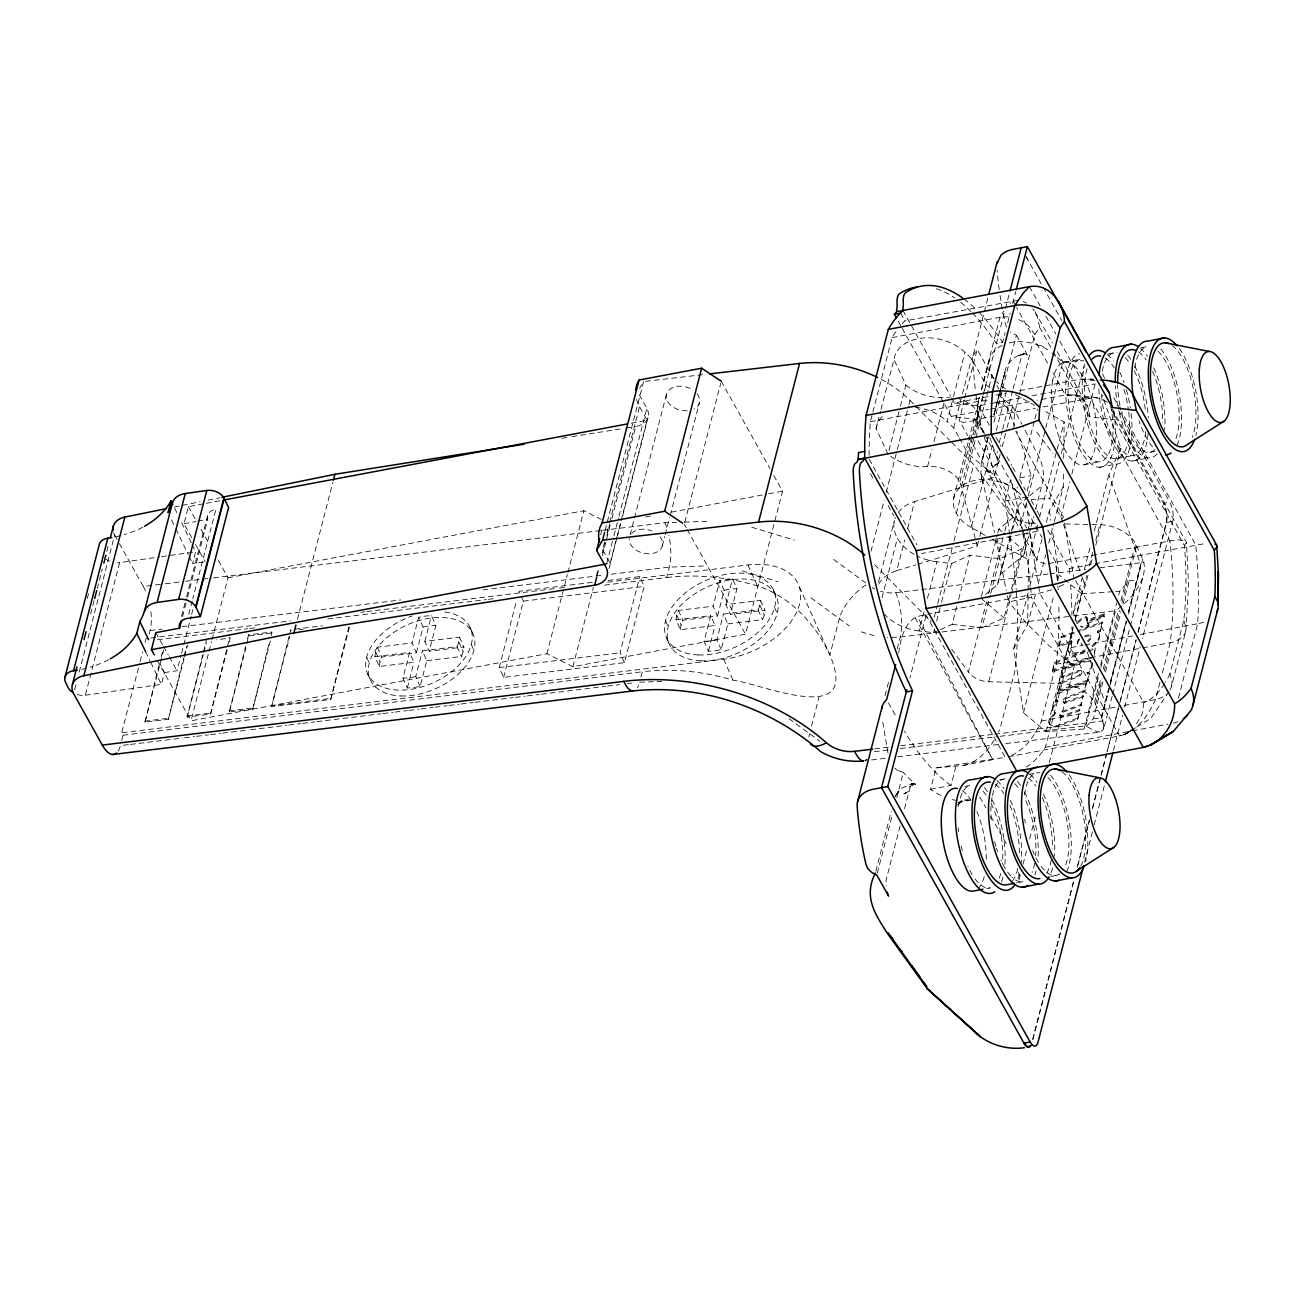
<?xml version="1.0" encoding="UTF-8"?>
<svg xmlns="http://www.w3.org/2000/svg" width="1295" height="1295" viewBox="0 0 1295 1295"><rect width="100%" height="100%" fill="white"/><g stroke="black" fill="none" stroke-linecap="round" stroke-linejoin="round"><path stroke-width="0.75" stroke-dasharray="5 3.75" d="M1102.919 681.785L1093.385 718.66L1084.061 729.036L1046.052 731.61L1023.455 712.768L1013.742 648.455L1027.663 624.578L1028.101 592.22M1028.133 590.196L1028.538 559.861L1037.57 524.912M1054.276 521.707L1063.308 486.758L1063.519 470.587M1063.681 458.446L1064.166 422.041L1043.333 410.272M1075.643 580.532L1143.776 702.78L1142.287 713.594L1134.922 726.657M1170.032 690.008A27.422 20.704 19.3 0 0 1171.538 686.221L1185.831 630.973L1188.583 585.34L1186.528 542.573L1112.114 408.605M1055.441 700.53L1057.448 700.142L1056.85 700.984A23.423 14.553 -24.1 0 0 1054.939 703.169A14.698 9.13 -24.1 0 0 1052.56 707.685A7.754 4.824 -24.1 0 0 1055.247 712.056L1054.875 714.273A30.934 19.215 -24.1 0 0 1051.848 717.818A13.193 8.207 -24.1 0 0 1049.759 723.97A7.721 4.808 -24.1 0 0 1058.112 726.285L1077.667 719.292L1079.917 710.599L1079.48 709.611L1062.661 715.633A3.14 1.959 -24.1 0 1 1059.957 715.439A3.173 1.975 -24.1 0 1 1059.925 713.788A5.05 3.14 -24.1 0 1 1063.842 710.68L1080.758 704.626L1083.073 695.658L1065.494 701.955A2.671 1.667 -24.1 0 1 1063.049 701.712A3.432 2.137 -24.1 0 1 1063.26 699.802A5.649 3.513 -24.1 0 1 1066.594 697.131L1084.336 690.785L1086.57 682.174L1057.497 692.566L1055.441 700.53L1055.894 701.518L1057.885 701.129L1057.287 701.971A23.423 14.553 -24.1 0 0 1055.376 704.156A14.698 9.13 -24.1 0 0 1052.997 708.656A7.754 4.824 -24.1 0 0 1055.684 713.027L1055.813 713.335M1087.088 622.604C1091.798 626.343 1082.604 626.602 1080.629 626.068L1081.066 627.055C1092.009 628.35 1087.314 626.003 1087.849 621.729L1103.664 616.064L1104.246 613.83L1087.023 619.981C1087.784 611.774 1078.055 621.697 1074.316 624.368M1087.525 623.591L1087.266 622.118M1171.538 686.221L1172.056 682.141L1169.984 673.675L1183.759 620.467A197.164 78.088 79.3 0 0 1184.439 545.567L1114.347 419.807L1113.457 412.231M1130.308 626.068L1143.404 575.401L1144.57 568.554L1143.873 562.37A35.451 24.896 14.5 0 0 1142.692 559.278L1135.65 543.738A34.35 24.119 14.5 0 0 1099.86 524.718L1063.826 523.892M987.777 298.222L972.302 358.521L975.394 390.912M1093.385 718.66L1101.219 718.126L1108.617 689.053M1140.749 564.83L1128.188 613.361L1140.749 564.83L1108.876 474.682L1120.871 448.119L1101.737 393.971M875.841 871.066L891.268 811.415M987.956 437.872L981.901 461.36L988.425 436.205M993.993 414.4L1005.6 369.383C1008.222 361.354 1015.474 355.542 1023.681 353.907M87.267 598.517L89.29 590.714M90.634 614.073L94.179 600.362M97.222 588.61L102.289 569.023M106.837 551.395L108.877 543.56M74.641 689.766L76.162 683.889M79.205 672.137L114.656 535.045A20.607 14.472 14.5 0 1 113.636 532.747M77.263 694.525A13.743 9.648 14.5 0 0 85.324 695.237L119.626 562.629L159.641 556.915M121.714 740.416L123.057 735.22L121.698 732.792L139.617 663.542M140.103 661.632L142.596 652.016M145.089 642.401L146.076 638.548L290.549 620.888M149.233 634.032L150.123 630.552A31.647 12.529 79.3 0 0 150.463 608.618M191.692 537.587L183.971 523.73L188.374 506.685L204.27 503.69M184.003 658.864L168.382 719.308L144.991 722.173L159.172 664.643M161.195 656.84L162.701 650.996M144.991 722.173L163.656 650.025M85.324 695.237L161.357 684.375L164.416 672.542L160.03 663.445M203.396 562.079L192.583 563.616L195.642 551.783L192.146 544.499M181.559 616.371L186.075 598.857M186.593 596.914L207.718 515.232M182.563 616.501L187.095 599.002M187.597 597.06L207.718 519.246A13.258 9.308 14.5 0 1 215.909 509.404L192.777 598.873M188.746 614.429L192.275 600.815M164.416 672.542L177.026 670.745L181.057 655.173M181.559 653.23L191.126 616.274M191.628 614.332L193.133 608.504M168.382 719.308L183.566 657.876M184.068 655.934L186.593 646.189M184.521 656.921L187.532 645.218M227.208 649.815L210.567 714.16L187.176 717.009L206.407 639.989M187.176 717.009L203.315 654.622M203.817 652.664L206.342 642.919M773.779 475.459L782.536 491.161L745.548 634.178L572.892 666.731L546.895 653.732L191.029 720.813L208.527 653.166M209.029 651.239L211.522 641.575M212.024 639.633L228.017 577.797L218.353 560.444M210.567 714.16L229.798 637.124M229.231 642.012L230.235 638.111L216.589 639.779M270.412 640.75L252.768 708.996L229.377 711.861L245.581 646.529M247.588 638.726L248.608 634.825L271.982 631.976L270.914 638.807M229.377 711.861L246.519 645.558M247.021 643.615L248.608 634.825M252.768 708.996L269.473 641.721M349.407 627.33L330.759 699.478L271.561 706.698L290.792 629.678L291.229 630.665M271.561 706.698L289.724 636.509M297.461 619.22L332.912 482.128M330.759 699.478L348.97 626.343M459.498 637.156L463.885 646.982L429.212 651.223L424.825 641.381L459.498 637.156A44.661 27.745 -24.1 0 1 457.038 646.626L422.38 650.851L426.767 660.693L420.13 686.366A44.661 27.745 -24.1 0 1 407.342 687.936L402.955 678.094L409.592 652.421L374.919 656.662L379.322 666.488L413.979 662.247L409.592 652.421M379.322 666.488A44.661 27.745 -24.1 0 1 381.766 657.018L416.423 652.777L412.037 642.951L418.673 617.278A44.661 27.745 -24.1 0 1 431.462 615.708L435.865 625.534L429.212 651.223M407.342 687.936L413.979 662.247M416.423 652.777L423.077 627.104L418.673 617.278M420.13 686.366L415.727 676.54L422.38 650.851M424.825 641.381L431.462 615.708M608.1 580.451L639.795 576.566L644.182 586.408L624.465 662.651L503.642 677.414L499.239 667.572L516.43 601.107M503.642 677.414L523.358 601.171L521.157 596.25M546.895 653.732L567.388 574.478M567.89 572.552L583.883 510.716L601.22 519.376M600.653 534.77L602.677 526.935M605.121 530.383L643.615 381.523L639.617 388.37M604.555 541.941L602.547 549.679L610.107 563.228L606.125 563.972M607.047 532.294L609.055 524.556M609.54 522.63L639.536 406.662A48.093 33.767 14.5 0 1 636.104 397.5M572.892 666.731L593.385 587.493M596.38 575.903L598.387 568.165M602.385 552.706L604.878 543.042M606.886 535.304L609.88 523.714M597.222 575.368L599.245 567.534M602.272 555.782L611.402 520.525M611.904 518.567L635.716 426.508A20.607 14.472 14.5 0 0 646.869 408.378L638.548 393.453M606.853 563.115L613.441 537.652M613.943 535.693L618.508 518.065M619.01 516.106L646.869 408.378M610.107 563.228L620.596 522.646M621.098 520.703L647.079 420.211L639.536 406.662M609.006 568.586L617.116 537.247M617.618 535.288L620.661 523.536M622.685 515.701L648.018 417.783M630.098 534.867L666.585 393.793M624.465 662.651L620.062 652.809L639.795 576.566M662.279 546.199L664.772 536.535M665.274 534.608L669.774 517.207M670.276 515.28L699.268 403.182M640.96 676.977L642.304 671.765A164.87 115.773 14.5 0 1 733.002 680.183C763.5 684.246 860.965 727.936 829.885 655.043L798.06 583.802M604.522 585.13L666.666 577.538L669.369 567.113A31.598 10.991 83 0 0 668.867 535.353M684.78 522.306L720.765 383.158M760.57 600.362L764.973 610.188L730.299 614.429L725.912 604.603L760.57 600.362A44.661 27.745 -24.1 0 1 758.125 609.832L723.468 614.073L727.855 623.899L721.218 649.588A44.661 27.745 -24.1 0 1 708.43 651.142L704.027 641.316L710.68 615.627L676.006 619.868L680.393 629.694L715.067 625.469L710.68 615.627M680.393 629.694A44.661 27.745 -24.1 0 1 682.853 620.224L717.511 615.999L713.124 606.157L719.761 580.484A44.661 27.745 -24.1 0 1 732.549 578.914L736.936 588.756L730.299 614.429M708.43 651.142L715.067 625.469M717.511 615.999L724.164 590.31L719.761 580.484M721.218 649.588L716.815 639.746L723.468 614.073M725.912 604.603L732.549 578.914M869.123 455.322A230.138 91.152 79.3 0 1 870.353 421.749L872.377 413.914M872.895 411.972L892.125 337.59A230.138 91.152 79.3 0 1 896.966 330.095M887.998 454.221L876.067 428.564L880.551 411.276M881.037 409.366L893.955 359.427A41.213 28.943 14.5 0 1 922.169 338.076A41.213 28.943 14.5 0 1 964.953 352.337L971.558 358.699L986.094 384.777L990.772 388.597M811.528 726.042L818.958 697.277M889.001 450.385L899.928 408.119M900.413 406.209L905.885 385.084L893.955 359.427M871.001 551.233L884.177 500.307M886.201 492.472L896.836 451.34M897.338 449.381L908.491 406.29M908.993 404.331L910.013 400.414A103.05 72.358 14.5 0 0 879.095 378.237M878.56 581.86L894.456 520.412M882.008 597.756L897.403 538.218M878.69 584.094A43.285 30.384 14.5 0 1 896.707 570.723L904.655 539.999M907.633 528.473L914.594 501.586L995.143 476.868L977.676 412.506A27.486 19.296 14.5 0 0 958.737 398.779M917.815 564.248L977.272 546.004L959.805 481.643A27.486 19.296 14.5 0 0 927.56 466.524L932.028 449.235M934.019 441.546L944.945 399.297M958.527 436.544L953.67 427.852L947.066 421.474L953.039 398.423M953.525 396.513L964.953 352.337M953.67 427.852L971.558 358.699M885.068 695.593L888.597 681.947M897.176 648.779L900.203 637.075A31.598 10.991 83 0 0 895.735 592.689A27.486 19.296 14.5 0 1 880.568 591.281M898.714 652.907C900.672 637.658 906.128 614.348 926.119 615.303L909.916 677.981M964.127 399.945L959.385 420.503L967.721 435.589M964.629 398.002L977.207 349.375L990.125 372.571A250.809 99.343 79.3 0 1 993.605 378.949M938.681 630.406L933.63 632.688L918.981 630.94L924.452 609.816M927.43 598.29L936.868 561.787L951.517 563.552L970.052 555.199L999.724 558.76L1021.933 548.756L1003.447 533.054M979.23 397.5L978.211 401.418A230.138 91.152 79.3 0 0 976.997 431.138M981.254 389.682L999.983 317.259A230.138 91.152 79.3 0 1 1003.981 310.93M953.622 498.413L968.174 442.129M968.676 440.187L979.716 397.484M981.723 389.73L989.25 360.609M959.805 481.643L977.676 412.506M982.662 396.675L976.576 420.179L963.626 422.397L959.854 421.458M983.164 394.716L1004.985 310.331M1005.454 308.534L1009.533 292.751M1022.03 528.247A68.7 48.239 14.5 0 0 1020.589 525.236L994.706 475.524L968.207 453.93L972.674 436.642M973.176 434.715L984.103 392.466M984.605 390.54L986.094 384.777M961.537 485.9L979.425 416.763M956.341 513.273L975.41 439.523M975.912 437.58L991.986 375.469M972.335 312.969A254.176 100.686 79.3 0 1 996.405 343.547L1002.589 342.382L1005.13 332.605M1007.656 322.844L1010.181 313.066M1012.706 303.305L1015.733 291.585M934.213 617.294L937.256 605.542M937.758 603.583L953.46 542.88M953.978 540.922L973.727 464.533L951.08 441.741M933.63 632.688L934.618 628.852M936.609 621.163L941.077 603.875M941.578 601.965L951.517 563.552M999.481 393.648L993.961 414.918L999.449 393.696M877.282 873.057L892.304 815.008M896.804 797.591L903.311 772.435L895.784 769.521M993.88 422.219L1016.397 335.13A16.495 11.574 14.5 0 1 1010.472 331.795M985.123 535.337L971.218 527.502L992.812 444.039M996.324 430.442L1006.862 389.682A37.782 26.531 14.5 0 1 996.632 381.782M900.057 826.113L886.492 878.56A13.743 5.439 79.3 0 0 886.088 885.974M904.574 808.63L910.094 787.263A13.743 5.439 79.3 0 1 915.565 784.365A250.809 99.343 79.3 0 1 903.311 772.435M940.38 629.661L952.181 624.336L958.138 601.301M958.64 599.375L970.052 555.199M999.109 443.1L1002.12 431.445M1002.621 429.503L1012.674 390.653M1013.176 388.71L1021.205 357.63A13.743 5.439 79.3 0 1 1028.181 356.433L1016.397 335.13M994.706 475.524L1000.161 454.399M1002.152 446.726L1006.62 429.438M1007.121 427.512L1012.577 406.387L997.004 393.68M977.272 546.004L979.263 538.315M979.748 536.405L995.143 476.868M1013.775 427.933A202.651 80.274 79.3 0 1 1014.487 413.445L1034.883 334.579A202.651 80.274 79.3 0 1 1039.739 327.538L1037.311 316.563L1032.811 308.777M940.898 795.405A250.809 99.343 79.3 0 1 930.555 789.303L936.075 767.919L1005.276 757.316L925.731 614.591M1009.631 534.592L1005.114 500.955L1010.65 479.571A250.809 99.343 79.3 0 1 1022.823 532.196M981.448 596.364L997.344 534.9M997.83 532.973L998.833 529.137L1015.377 515.588L1019.181 504.419L1028.165 497.07M1005.794 743.589L1099.989 732.096L1103.583 729.393L1102.838 721.007A35.451 24.896 14.5 0 0 1101.673 717.916L1094.615 702.392A34.35 24.119 14.5 0 0 1058.824 683.355L988.765 681.753A20.607 14.472 14.5 0 1 968.385 672.024L986.612 601.511M988.635 593.677L1004.337 532.957M1004.855 530.999L1009.404 513.37L973.727 464.533M1020.978 494.641L1016.316 490.773L1017.32 486.888M1019.829 477.191L1034.381 420.891M1034.883 418.949L1037.392 409.252M952.181 624.336L981.853 627.897L990.286 595.247M990.788 593.32L999.724 558.76M985.463 594.583L997.49 584.725L1010.909 532.876M1011.395 530.95L1015.377 515.588M997.49 584.725L1012.221 531.306M1012.722 529.38L1019.181 504.419M930.555 789.303L950.999 785.45L956.536 764.066M1027.081 491.258L1031.111 475.718A250.809 99.343 79.3 0 0 1016.672 430.992M1020.589 525.236L1026.061 504.111M1028.214 495.936L1045.275 429.94M1045.777 427.997L1062.839 362.001L1051.945 352.968M981.853 627.897L1004.062 617.893L1011.006 591.006M1011.508 589.079L1021.933 548.756M988.765 681.753L1011.055 595.571M1011.557 593.612L1027.259 532.892M1027.777 530.934L1029.8 523.099L1037.813 523.293M1001.294 573.555L1023.746 555.183L1030.707 528.295M1031.192 526.369L1033.685 516.77M1035.676 509.081L1041.633 486.046A68.7 48.239 14.5 0 0 1038.477 456.099L1022.759 425.925M1039.577 517.158L1056.639 451.162M1057.141 449.219L1064.166 422.041M1062.79 522.435L1060.815 516.834L1049.776 498.284L1059.31 461.409M1061.317 453.638L1085.42 360.479M1013.742 648.455L1029.315 588.27M1029.816 586.344L1042.362 537.813M1046.376 522.29L1049.387 510.635L1063.308 486.758M1027.663 624.578L1036.194 591.572M1038.201 583.818L1045.729 554.697M1048.756 543.058L1053.774 523.649M1060.815 516.834L1069.848 481.902M1071.855 474.132L1095.457 382.915M1023.455 712.768L1053.58 596.315M1057.594 580.791L1059.1 574.964L1052.042 528.182M1091.847 657.892L1052.77 671.878L1052.333 670.891L1054.583 662.247L1089.937 649.588M1085.34 650.899A24.184 15.022 -24.1 0 1 1078.12 653.441L1075.417 653.975A10.214 6.345 -24.1 0 1 1068.553 652.097A9.68 6.022 -24.1 0 1 1068.424 647.727A21.497 13.355 -24.1 0 1 1071.256 643.291L1072.179 641.948L1059.375 646.383L1058.938 645.396L1061.188 636.671L1076.08 631.345M1052.77 671.878L1054.583 662.247M1059.375 646.383L1061.188 636.671M1011.524 755.195L1013.758 754.37A224.634 88.983 79.3 0 0 1041.455 721.007L1056.153 664.173A224.634 88.983 79.3 0 0 1058.824 605.315M1077.213 623.769L1073.231 612.486L1082.264 577.554M1084.271 569.784L1090.811 544.564M1094.324 530.966L1108.876 474.682M1046.052 731.61L1073.167 626.796M1075.174 619.042L1081.697 593.806L1059.1 574.964M1058.824 683.355L1073.005 628.512M1075.028 620.677L1086.683 575.628M1089.225 565.834L1092.77 552.123M1095.797 540.371L1099.86 524.718M1058.436 691.659L1060.136 682.368L1076.744 676.298A6.653 4.128 -24.1 0 0 1081.471 671.895A2.234 1.392 -24.1 0 0 1080.985 670.535A4.128 2.574 -24.1 0 0 1077.586 670.891L1061.592 676.751L1062.03 677.722L1078.023 671.878A4.128 2.574 -24.1 0 1 1081.438 671.522A2.234 1.392 -24.1 0 1 1081.908 672.866A6.653 4.128 -24.1 0 1 1077.181 677.285L1060.589 683.355L1058.436 691.659L1087.509 681.251L1089.516 673.432L1087.104 672.574A21.06 13.079 -24.1 0 0 1091.296 667.216L1092.203 663.688A7.673 4.775 -24.1 0 0 1091.604 662.036M1061.592 676.751L1063.697 668.641L1083.462 661.405A9.761 6.07 -24.1 0 1 1089.775 660.838A4.759 2.962 -24.1 0 1 1091.086 661.454M1073.231 612.486L1085.242 585.923L1088.253 574.284M1090.762 564.571L1092.77 556.818M1095.78 545.163L1120.871 448.119M1055.894 701.518L1057.497 692.566M1062.03 677.722L1063.697 668.641M1026.19 767.012A240.449 95.231 79.3 0 0 1045.437 747.247L1071.224 647.565A240.449 95.231 79.3 0 0 1071.952 626.812M1019.019 879.807L1020.541 873.963M1023.05 864.202L1026.595 850.556M1029.622 838.852L1036.178 813.487M1049.29 762.771L1075.028 663.283M1077.667 719.292L1079.48 709.611M1087.509 681.251L1089.079 672.445M1094.178 652.777L1095.505 647.597L1091.798 648.924M1092.332 646.836A22.015 13.678 -24.1 0 0 1097.869 641.511A15.75 9.777 -24.1 0 0 1099.892 635.861A7.592 4.711 -24.1 0 0 1097.836 632.543L1100.442 631.183L1102.126 622.021L1077.942 630.681M1079.917 710.599L1063.098 716.621A3.14 1.959 -24.1 0 1 1060.395 716.41A3.173 1.975 -24.1 0 1 1060.378 714.775A5.05 3.14 -24.1 0 1 1064.28 711.667L1081.195 705.613L1083.073 695.658M1083.51 696.645L1065.931 702.942A2.671 1.667 -24.1 0 1 1063.486 702.699A3.432 2.137 -24.1 0 1 1063.697 700.789A5.649 3.513 -24.1 0 1 1067.031 698.118L1084.789 691.757L1086.57 682.174M1094.162 655.497L1095.505 647.597M1100.442 631.183L1102.126 622.021M1087.541 623.348L1104.101 617.051L1104.246 613.83M1084.061 729.036L1098.613 672.753M1100.62 664.982L1116.678 602.871M1118.686 595.117L1119.689 591.232L1129.03 580.856L1136.864 580.322M1000.048 736.321L1085.777 725.847L1098.888 675.132M1100.912 667.33L1115.545 610.771C1127.864 601.932 1138.71 590.051 1143.404 575.401M1094.615 702.392L1100.701 678.888M1103.227 669.094L1118.427 610.333M1120.952 600.54L1135.65 543.738M1095.586 704.318L1102.174 678.855M1104.198 671.02L1119.9 610.317M1121.923 602.483L1136.621 545.681M1105.428 672.073L1121.001 611.904M1123.008 604.15L1129.03 580.856M1110.624 681.283L1126.181 621.114M1101.219 718.126L1109.766 685.136M1110.268 683.193L1126.326 621.082M1101.673 717.916L1109.766 686.593M1110.284 684.634L1126.488 621.956M1128.512 614.121L1142.692 559.278M1112.146 696.257L1103.583 729.393L1103.518 723.662M1112.664 694.298L1129.79 628.026M1032.714 1039.318L1073.749 880.681M1077.294 866.97L1089.435 819.978M1092.478 808.226L1100.588 776.887M1101.09 774.928L1106.658 753.399M1118.313 708.349L1107.16 751.44L1119.414 704.593M1120.337 700.514L1136.039 639.811M1138.062 631.976L1166.423 522.306L1166.844 514.924L1163.477 503.156L1111.515 409.932M1032.811 1039.48L1073.83 880.859M1077.893 865.189L1089.532 820.14M1092.575 808.388L1100.685 777.065M1101.187 775.106L1106.756 753.56M1119.916 702.635L1136.136 639.973M1138.159 632.138L1166.52 522.468A13.743 5.439 79.3 0 0 1163.574 503.318L1169.774 502.152A13.743 5.439 79.3 0 1 1172.72 521.302L1142.336 638.807M1084.595 862.065L1093.708 826.809M1094.21 824.85L1104.344 785.677M1113.457 750.436L1122.571 715.18M1124.61 707.345L1140.296 646.642M1159.915 682.465L1155.512 699.51A224.634 88.983 79.3 0 1 1131.037 731.011M1162.376 672.979L1170.211 642.676A224.634 88.983 79.3 0 0 1169.887 540.889L1090.244 397.986L1065.348 394.926L1037.554 400.252M1178.466 697.989L1197.681 623.721A240.449 95.231 79.3 0 0 1195.673 544.726L1121.583 411.794M988.312 436.35L981.238 463.497L980.882 473.371L994.528 532.455M1089.516 673.432L1087.541 673.562A21.06 13.079 -24.1 0 0 1091.734 668.204L1092.656 664.675A7.673 4.775 -24.1 0 0 1091.75 662.684A4.759 2.962 -24.1 0 0 1090.212 661.826A9.761 6.07 -24.1 0 0 1083.915 662.392L1064.134 669.628M1186.528 542.573L1184.439 545.567M972.836 355.995L977.207 349.375M895.978 795.098L901.401 788.266L912.91 783.443M1168.932 691.676L1150.769 718.401L1131.102 730.429M957.102 805.134L963.464 800.31L970.538 798.885M1061.916 518.842L1063.503 517.142L1015.717 431.429M1079.496 638.823L1078.249 640.054A5.827 3.626 -24.1 0 0 1077.23 642.207A3.836 2.38 -24.1 0 0 1080.014 643.874L1080.402 643.842A9.292 5.779 -24.1 0 0 1081.875 643.566M1029.655 495.839L1041.633 486.046M1077.731 623.219C1081.471 619.22 1088.221 614.51 1087.46 620.969L1104.684 614.817M1097.836 632.543L1097.351 631.248L1100.005 630.196M958.98 803.062L961.91 801.087L958.818 802.074M1132.51 729.538L1124.529 734.427L1119.43 735.997L1007.235 756.944M1129.45 731.432L1124.529 734.427L1127.815 732.857A224.634 88.983 79.3 0 1 1119.43 735.997L1039.788 593.094L1038.477 585.372M1132.623 729.684L1124.529 734.427L1129.386 731.74M1063.778 584.531L1057.254 587.655M1061.625 637.658L1080.24 630.989M1082.102 630.325L1102.563 622.992M1058.938 645.396L1071.418 640.928L1072.228 642.158M1055.02 663.218L1086.651 651.903M1088.512 651.239L1095.958 648.568M1052.333 670.891L1093.271 656.241M1057.999 690.672L1087.055 680.264M1057.95 693.553L1087.007 683.145M1077.23 718.304L1057.675 725.297A7.721 4.808 -24.1 0 1 1049.322 722.998A13.193 8.207 -24.1 0 1 1051.41 716.831A30.934 19.215 -24.1 0 1 1054.438 713.302L1055.247 712.056M1051.669 589.872L1039.788 593.094L927.689 614.218M896.707 570.723L915.889 564.83M1037.279 531.322L921.732 553.532M174.404 506.992L180.345 505.778M182.32 505.374L200.158 501.748M208.09 500.129L219.988 497.701M936.075 767.919L963.949 765.313L994.803 759.259M902.178 323.701A230.138 91.152 79.3 0 1 904.914 320.917L1018.113 300.31M892.125 337.59L999.983 317.259A27.389 21.238 21.3 0 1 1008.53 316.967M206.245 503.318L220.15 500.696M631.199 423.206L647.079 420.211M183.971 523.73L195.853 521.496M197.827 521.124L207.718 519.246M1063.988 362.292L1080.516 359.168A52.205 20.688 79.3 0 0 1070.366 415.096A52.205 20.688 79.3 0 0 1100.54 461.635L1084.012 464.759M1108.067 353.972L1113.587 352.936M1141.138 347.74L1146.642 346.704A52.205 20.688 79.3 0 0 1134.776 368.589M951.566 397.695L954.496 402.923L988.085 396.594M995.984 395.104L1005.859 393.243M1019.683 390.637L1043.398 386.169M1045.373 385.797L1080.937 379.095L1094.388 379.322M870.353 421.749L978.211 401.418A27.389 16.803 9 0 1 988.619 400.932M954.496 402.923L978.551 405.885L988.425 404.024M990.4 403.651L1022.014 397.695M1031.905 395.833L1095.133 383.919M902.226 328.38L951.291 416.423L976.187 419.483L1035.191 408.362M1043.042 406.889L1093.838 397.581L1101.122 398.65L1107.581 402.437M228.017 577.797L583.883 510.716M645.606 516.98L653.538 515.491M671.409 512.124L766.656 494.156M768.647 493.784L782.536 491.161M1117.067 458.527L1133.594 455.403M1150.122 452.295L1155.642 451.259M1019.942 477.823L1031.111 475.718M1099.277 467.268L1115.804 464.16M1132.332 461.036L1148.859 457.928M1005.114 500.955L1025.575 497.086L1029.476 526.434M1166.52 522.468L1172.72 521.302M1047.768 530.076L1069.217 568.554L1092.931 564.086M1094.906 563.713L1205.71 543.447M1073.49 665.161L1067.129 660.596L1063.001 654.784L1031.451 597.384L1016.64 600.168A11.234 7.997 15.2 0 0 1015.118 600.556L1008.756 601.932L1006.636 592.301M1071.224 647.565L1083.073 645.315M1085.048 644.942L1132.477 636.007M1140.377 634.518L1197.681 623.721M1056.153 664.173L1140.717 648.245M1142.676 647.872L1170.211 642.676A27.422 17.628 10.4 0 0 1185.815 630.973M1041.455 721.007L1116.177 706.924M1124.044 705.435L1155.512 699.51A27.422 20.704 19.3 0 0 1166.552 694.347M1045.437 747.247L1130.406 731.222M1132.38 730.849L1167.944 724.148M964.791 786.421L970.295 785.385A52.205 20.688 79.3 0 0 958.219 809.148M999.691 779.833L1003.35 779.153M1029.072 774.297L1036.421 772.921M958.057 802.495L968.822 800.472M986.644 888.548L990.319 887.852A52.205 20.688 79.3 0 1 973.128 876.148M1017.87 882.656L1023.374 881.62A52.205 20.688 79.3 0 1 1011.945 877.104M1050.925 876.424L1056.429 875.388M951.291 416.423L988.49 409.463M990.448 409.107L1029.606 401.774M1048.853 563.487L1169.887 540.889L1179.017 539.821L1186.139 541.391M562.014 438.228L569.978 436.949M571.969 436.642L623.753 428.418M625.744 428.095L635.716 426.508M161.632 556.64L195.642 551.783M119.431 543.609L143.308 586.441L163.38 583.996M165.388 583.754L183.437 581.552M185.444 581.293L211.522 578.12M213.529 577.861L600.702 530.561M602.709 530.319L664.902 522.727L676.605 522.338M150.123 630.552L162.15 629.079M182.207 626.634L400.722 599.941M482.922 589.889L603.211 575.19M611.224 574.219L669.369 567.113L705.37 565.931M592.252 582.378L518.971 591.329L520.428 594.615M360.771 612.308L364.785 611.823M366.793 611.58L557.417 588.286M559.424 588.043L567.437 587.072M607.565 582.167L748.024 564.992A68.36 42.46 -24.1 0 1 799.452 604.344A68.36 42.46 -24.1 0 1 723.662 659.236L121.698 732.792M157.456 639.746L247.669 628.722M249.676 628.48L255.682 627.751M327.862 618.929L486.24 599.585M488.247 599.326L496.26 598.355M294.742 629.192L322.358 625.825M523.358 601.171L644.182 586.408M249.045 635.813L272.436 632.947M299.129 629.694L303.079 629.208M374.919 656.662A44.661 27.745 -24.1 0 1 377.379 647.192L412.037 642.951M676.006 619.868A44.661 27.745 -24.1 0 1 678.45 610.398L713.124 606.157M895.735 592.689L919.741 589.759M921.749 589.516L1047.817 574.106M1049.824 573.863L1085.841 569.46M1099.843 567.744L1143.873 562.37M426.767 660.693L461.441 656.452A44.661 27.745 -24.1 0 0 463.885 646.982M727.855 623.899L762.512 619.674A44.661 27.745 -24.1 0 0 764.973 610.188M499.239 667.572L620.062 652.809M144.554 721.185L167.945 718.337M186.739 716.038L210.13 713.173M228.94 710.874L252.315 708.025M271.124 705.726L330.322 698.491M940.073 632.203L900.203 637.075L887.302 637.512M942.064 631.96L1071.677 616.129M1073.668 615.886L1115.545 610.771M123.057 735.22L642.304 671.765M128.383 744.657L120.37 745.629A31.647 12.529 79.3 0 1 118.169 751.051M130.39 744.415L154.445 741.468M156.452 741.226L182.514 738.037M184.521 737.794L194.541 736.564M196.549 736.321L208.576 734.848M210.583 734.605L220.603 733.391M222.611 733.132L248.672 729.959M250.68 729.716L274.734 726.77M276.741 726.527L286.762 725.297M288.769 725.054L300.796 723.581M302.803 723.338L314.831 721.865M316.838 721.623L340.893 718.693M342.9 718.45L366.954 715.504M368.962 715.261L380.989 713.788M382.996 713.545L393.016 712.315M395.024 712.072L407.051 710.599M409.058 710.356L419.078 709.142M421.085 708.883L433.113 707.426M435.12 707.167L447.147 705.71M449.155 705.467L459.175 704.237M461.182 703.994L473.209 702.521M475.216 702.278L499.271 699.332M501.278 699.09L513.306 697.616M515.313 697.374L525.333 696.16M527.34 695.901L539.367 694.444M541.375 694.185L565.429 691.255M567.437 691.012L591.491 688.066M593.498 687.823L605.526 686.35M607.533 686.107L619.56 684.634M627.573 683.663L631.588 683.177M874.708 748.882L888.726 747.183M900.721 745.71L992.779 734.459M994.787 734.216L1102.838 721.007M874.433 751.667L888.386 749.967M900.349 748.51L998.04 736.564M871.519 759.971L887.544 758.012M897.564 756.782L997.781 744.56M645.622 381.297L705.613 374.352M1062.839 362.001L1083.526 360.609M1030.966 499.562L1049.776 498.284M1081.697 593.806L1113.7 591.637M1115.691 591.507L1119.689 591.232M684.391 522.079L707.798 521.302M639.601 682.19L661.599 681.461M1097.496 397.775L1072.6 394.716L1065.348 394.926L1052.511 371.973M1099.989 732.096L1093.757 730.558L1085.777 725.847M1094.971 380.811L1080.937 379.095L1059.553 340.714M1053.385 352.03L1089.467 416.747L1114.347 419.807M1045.324 563.956L1039.48 561.771L1036.032 558.08L1020.881 530.999M1090.374 378.82L1093.514 379.564M1072.6 394.716C1083.154 395.962 1090.099 406.598 1089.467 416.747M751.715 527.227L794.402 540.161M742.213 570.885L778.036 581.746M861.256 631.847L874.093 635.732M666.666 577.538A164.87 115.773 14.5 0 1 757.381 585.939C790.484 596.509 815.542 624.174 829.885 655.043L839.306 618.621A31.598 13.225 -48.5 0 1 866.226 584.806M1003.35 482.566L1007.607 484.427M1040.63 345.409L1043.252 346.607M1023.228 301.46L1026.304 303.079M1015.539 394.586L1034.64 405.367M992.067 539.254L1028.538 559.861M833.64 559.456L865.805 582.928M810.961 597.934L849.455 626.035M789.076 718.757L819.703 741.112M998.833 529.137L1001.909 531.759M980.946 598.274L1004.062 617.893M1071.402 664.643L1049.403 645.962L1026.207 622.911L1008.756 601.932M894.829 768.243L897.403 770.428M910.013 400.414L949.656 440.316M874.643 564.766L931.283 621.746M1014.487 413.445L1003.965 404.995A27.389 16.803 9 0 0 993.961 401.677M984.54 433.517L980.234 425.909L975.653 392.903M1036.842 432.287L1052.884 453.412M980.979 428.046L984.087 432.271M951.728 649.232L968.385 672.024M1034.883 334.579L1029.153 326.518L1025.138 323.151A27.389 21.238 21.3 0 0 1015.49 318.408M979.781 797.137L985.786 807.659M990.772 816.417L1007.769 846.218M977.968 440.591L1026.741 528.052M1047.574 363.134L1016.607 307.498M869.155 459.207L916.86 544.79M1113.781 397.792L1120.596 410.029M1118.702 410.515L1169.774 502.152M1026.061 256.62L1042.135 285.45M1043.106 287.215L1061.706 320.561M1029.412 286.648L1040.112 305.83M1045.939 316.288L1055.668 333.738M1034.915 311.642L1052.349 342.948M1057.206 351.641L1087.217 405.529M1039.739 327.538L1052.414 350.281M978.551 405.885L989.283 425.132M996.098 437.37L1000.97 446.127M1006.83 456.617L1011.703 465.358M1012.674 467.106L1015.604 472.351M1019.489 479.36L1025.349 489.85M1031.192 500.339L1036.065 509.081M1037.052 510.829L1039.966 516.09M976.187 419.483L1042.054 537.652M1048.853 549.873L1055.733 562.208L1057.27 578.298M902.955 310.476L950.595 395.946M900.559 313.115L904.914 320.917M968.709 437.354L1019.893 529.234M898.293 321.322L901.239 326.615M959.482 438.277L968.207 453.93M870.386 473.695L874.303 480.736M888.046 505.39L893.938 515.96M721.266 381.232L769.894 468.482M888.483 702.894L896.787 717.802M684.278 524.248L686.221 527.729M687.192 529.477L745.548 634.178M188.374 506.685L196.112 520.558M200.952 529.234L208.689 543.107M195.545 544.499L205.209 561.82M114.656 535.045L118.476 541.893M155.805 632.656L162.555 644.764M163.526 646.496L168.35 655.157M169.321 656.889L177.026 670.745M157.197 660.11L191.029 720.813M1015.652 305.766L1012.771 300.586A230.138 91.152 79.3 0 0 1010.035 303.37M1026.109 256.701L1027.453 259.113M915.096 617.699L992.715 759.631L917.621 616.906M1012.577 406.387L1021.836 424.145M1183.759 620.467L1186.171 627.525M174.615 508.093L177.237 513.548M181.624 522.646L191.271 542.686M171.555 519.926L175.052 527.211M175.926 529.024L188.212 554.519M189.086 556.332L192.583 563.616M145.574 651.612L149.961 660.709M150.835 662.538L161.357 684.375M1103.664 616.064L1104.101 617.051M1099.212 633.271L1099.649 634.259M1097.626 631.053L1098.063 632.041M1097.351 631.248L1097.788 632.235M1086.651 616.76L1087.088 617.747M1087.023 619.981L1087.46 620.969M1087.525 621.891L1087.962 622.863M1088.593 624.4L1089.03 625.388M1086.408 619.933L1086.845 620.92M1086.197 619.738L1086.651 620.71M1088.48 624.854L1088.917 625.841M1088.108 625.307L1088.545 626.294M1087.557 625.647L1087.994 626.634M1090.422 635.942L1090.859 636.93M1091.847 662.409L1092.478 663.801M1079.107 639.18L1078.686 641.041A5.827 3.626 -24.1 0 0 1077.667 643.194A3.836 2.38 -24.1 0 0 1080.467 644.861L1080.839 644.829A9.292 5.779 -24.1 0 0 1082.312 644.554M1078.476 639.795L1078.913 640.782M1077.375 642.822L1077.812 643.793M1087.104 672.574L1087.751 673.967M1087.007 672.866L1087.444 673.853M1071.418 640.928L1071.871 641.915M1081.455 670.956L1081.908 671.943M1067.727 650.349L1068.165 651.336M1084.336 690.785L1084.789 691.757M1080.758 704.626L1081.195 705.613M1060.136 682.368L1060.589 683.355M1063.049 701.712L1063.486 702.699M1057.448 700.142L1057.885 701.129M1057.173 700.061L1057.869 701.372M1059.796 715.164L1060.233 716.135M1052.608 709.919L1053.045 710.906M1049.484 723.581L1049.921 724.569M773.374 589.775L776.013 595.668M774.572 607.387L777.21 613.28M748.024 564.992L757.381 585.939M759.841 605.04L764.244 614.866M758.125 609.832L762.512 619.674M723.662 659.236L733.002 680.183M678.45 610.398L682.853 620.224M676.735 615.19L681.121 625.032M665.517 620.71L668.155 626.602M666.715 638.322L669.353 644.214M470.15 627.541L472.788 633.433M471.299 644.441L473.938 650.333M458.77 641.834L463.157 651.66M457.038 646.626L461.441 656.452M377.379 647.192L381.766 657.018M375.647 651.984L380.05 661.81M366.631 657.229L369.253 663.137M367.78 674.128L370.419 680.037M1034.673 555.733L1032.325 547.947L1029.735 528.376M1006.571 327.166L1005.616 324.608A686.981 482.371 14.5 0 1 1003.107 312.921M1063.454 524.313L1081.94 576.599M1082.604 578.46L1085.242 585.923M1087.185 651.935L1105.104 702.635M1071.742 640.96L1070.819 642.304A21.497 13.355 -24.1 0 0 1067.986 646.739A9.68 6.022 -24.1 0 0 1068.116 651.11A10.214 6.345 -24.1 0 0 1074.963 652.988L1077.683 652.453A24.184 15.022 -24.1 0 0 1084.902 649.912M888.014 753.107L882.413 720.069M997.004 538.445L1000.808 555.879M995.774 538.364L1006.264 590.407M1018.501 872.085L1019.133 875.355M1064.49 522.937L1073.701 577.036M1029.59 533.2L1038.137 583.43M1049.387 510.635L1050.86 520.38M1009.89 536.567L1014.406 570.205A224.634 88.983 79.3 0 1 1016.219 589.937M1057.448 580.387L1055.733 562.208M936.868 561.787A43.285 30.384 14.5 0 1 917.605 556.154M914.124 554.325A43.285 30.384 14.5 0 1 895.331 517.611M898.196 512.432A43.285 30.384 14.5 0 1 914.594 501.586M918.981 630.94A43.285 30.384 14.5 0 1 884.517 614.235M905.885 385.084A41.213 28.943 14.5 0 0 945.447 397.387A27.486 19.296 14.5 0 1 949.834 397.306M927.56 466.524A41.213 28.943 14.5 0 1 890.539 456.196M876.067 428.564A41.213 28.943 14.5 0 1 885.052 414.19M915.403 407.294A41.213 28.943 14.5 0 1 947.066 421.474M1023.228 531.274A68.7 48.239 14.5 0 1 1023.746 555.183M994.058 378.69A37.782 26.531 14.5 0 1 1004.904 344.195M1009.291 342.851A37.782 26.531 14.5 0 1 1050.698 351.965M971.218 527.502A37.782 26.531 14.5 0 1 960.987 486.661A37.782 26.531 14.5 0 1 1016.316 490.773M716.815 639.746A44.661 27.745 -24.1 0 1 704.027 641.316M724.164 590.31A44.661 27.745 -24.1 0 1 736.936 588.756M415.727 676.54A44.661 27.745 -24.1 0 1 402.955 678.094M423.077 627.104A44.661 27.745 -24.1 0 1 435.865 625.534M444.671 611.985A56.252 34.933 -24.1 0 1 455.419 668.447A56.252 34.933 -24.1 0 1 370.726 678.807A56.252 34.933 -24.1 0 1 412.328 615.934M664.902 522.727A31.598 10.991 83 0 1 667.33 529.315M808.938 736.952A31.598 13.225 -48.5 0 1 809.537 733.698M1029.8 523.099A20.607 14.472 14.5 0 1 1009.404 513.37M143.308 586.473A31.647 12.529 79.3 0 1 146.189 592.576M874.789 588.998A27.486 19.296 14.5 0 1 872.134 587.558M638.597 685.314A31.598 10.991 83 0 1 637.367 687.807M1091.895 645.849A22.015 13.678 -24.1 0 0 1097.432 640.523A15.75 9.777 -24.1 0 0 1099.455 634.89A7.592 4.711 -24.1 0 0 1097.399 631.572M1085.016 635.651A8.498 5.277 -24.1 0 1 1087.8 634.987A3.594 2.234 -24.1 0 1 1090.26 637.674A8.126 5.05 -24.1 0 1 1087.428 640.895M1087.865 641.883A8.126 5.05 -24.1 0 0 1090.698 638.662A3.594 2.234 -24.1 0 0 1088.237 635.974A8.498 5.277 -24.1 0 0 1084.546 636.978M1172.153 345.49A52.836 20.93 79.3 0 1 1192.986 387.221A52.836 20.93 79.3 0 1 1192.193 437.273M1110.689 405.723A52.205 20.688 79.3 0 1 1100.54 461.635M1179.373 348.582A57.708 22.857 79.3 0 1 1195.835 435.46M1152.582 446.888A57.708 22.857 79.3 0 1 1139.05 420.875M1160.725 349.002A57.708 22.857 79.3 0 1 1175.86 447.487M1131.102 413.461A57.708 22.857 79.3 0 1 1105.007 458.43A57.708 22.857 79.3 0 1 1084.417 366.663M1107.241 354.425A57.708 22.857 79.3 0 1 1113.247 361.046M1119.819 372.312A57.708 22.857 79.3 0 1 1124.076 382.673M1126.31 389.601A57.708 22.857 79.3 0 1 1130.357 407.893M1113.813 411.017A57.708 22.857 79.3 0 1 1099.941 467.268A57.708 22.857 79.3 0 1 1067.792 413.105A57.708 22.857 79.3 0 1 1079.803 353.713M1102.482 373.769A57.708 22.857 79.3 0 1 1104.862 378.885M1128.738 412.231A52.205 20.688 79.3 0 1 1104.716 453.072A52.205 20.688 79.3 0 1 1087.12 368.589M1105.525 358.165A52.205 20.688 79.3 0 1 1114.234 367.748M1123.947 389.504A52.205 20.688 79.3 0 1 1128.479 410.305M1145.67 431.656A52.205 20.688 79.3 0 1 1123.655 452.198A52.205 20.688 79.3 0 1 1101.527 395.428M1102.255 371.26A52.205 20.688 79.3 0 1 1117.245 352.904M1124.999 357.469A52.205 20.688 79.3 0 1 1129.645 362.972M1134.371 370.953A52.205 20.688 79.3 0 1 1145.476 411.017M1157.115 453.817A57.708 22.857 79.3 0 1 1118.168 407.876M1117.795 406.015A57.708 22.857 79.3 0 1 1115.367 385.764M1140.296 348.193A57.708 22.857 79.3 0 1 1147.37 356.319M1153.667 367.78A57.708 22.857 79.3 0 1 1164.658 430.021M1148.131 433.129A57.708 22.857 79.3 0 1 1122.749 456.471A57.708 22.857 79.3 0 1 1098.84 388.872M1127.67 355.235A57.708 22.857 79.3 0 1 1130.826 359.427M1134.711 365.935A57.708 22.857 79.3 0 1 1148.26 417.686M1158.07 351.236A52.205 20.688 79.3 0 1 1175.391 439.976M1155.01 449.333A52.205 20.688 79.3 0 1 1120.353 407.634M1119.965 405.74A52.205 20.688 79.3 0 1 1117.634 384.858M1138.596 351.932A52.205 20.688 79.3 0 1 1146.172 359.864M1152.582 371.39A52.205 20.688 79.3 0 1 1162.586 422.623M1069.217 568.554A240.449 95.231 79.3 0 1 1069.913 575.886M1070.641 585A240.449 95.231 79.3 0 1 1071.936 615.125M1203.719 622.134A35.418 21.384 8.4 0 1 1197.697 623.737M1177.948 721.639A35.418 27.778 22.4 0 1 1173.464 723.063M1057.934 586.036A224.634 88.983 79.3 0 1 1058.177 589.937M1169.984 673.675A197.164 78.088 79.3 0 1 1165.581 681.996M1164.658 683.517A197.164 78.088 79.3 0 1 1143.776 702.78M964.03 298.983A254.176 100.686 79.3 0 1 977.077 310.347M978.534 311.804A254.176 100.686 79.3 0 1 1002.589 342.382M936.334 288.785A254.176 100.686 79.3 0 1 954.706 297.931M960.728 302.382A254.176 100.686 79.3 0 1 970.878 311.512M119.626 562.629A13.743 9.648 14.5 0 1 117.651 562.791M109.606 561.188A13.743 9.648 14.5 0 1 106.141 559.197M660.045 536.778A16.997 11.946 14.5 0 1 650.139 553.774A16.997 11.946 14.5 0 1 629.24 538.639M631.523 533.508A16.997 11.946 14.5 0 1 652.065 530.982M697.034 393.761A16.997 11.946 14.5 0 1 694.007 408.977M687.111 410.758A16.997 11.946 14.5 0 1 666.358 394.7A16.997 11.946 14.5 0 1 691.417 389.099M142.871 527.146A109.913 77.182 14.5 0 1 124.417 534.592M120.856 535.58A109.913 77.182 14.5 0 1 113.507 537.231M108.586 659.738A109.913 77.182 14.5 0 1 90.116 667.2M86.555 668.171A109.913 77.182 14.5 0 1 79.205 669.823M1002.346 309.036A686.981 482.371 14.5 0 1 1000.031 295.406M999.206 289.578A686.981 482.371 14.5 0 1 997.085 270.169M1016.365 591.896A224.634 88.983 79.3 0 1 1014.713 671.992L1000.015 728.826A224.634 88.983 79.3 0 1 998.413 732.242M994.123 740.141A224.634 88.983 79.3 0 1 963.949 765.313M989.866 437.694A250.809 99.343 79.3 0 1 998.574 463.383A13.387 11.817 45.1 0 0 992.278 467.026L998.574 463.383A13.743 5.439 79.3 0 1 997.182 451.356M997.004 385.554A250.809 99.343 79.3 0 1 998.688 388.921M999.53 390.637A250.809 99.343 79.3 0 1 1014.665 425.683M1023.196 534.188A250.809 99.343 79.3 0 1 1030.415 585.648M1030.61 587.606A250.809 99.343 79.3 0 1 1031.451 597.384M950.999 785.45A250.809 99.343 79.3 0 1 904.428 731.189M909.155 787.117A13.484 5.229 -1 0 1 913.347 785.029M957.086 800.488A250.809 99.343 79.3 0 1 951.097 799.258M970.619 800.132A250.809 99.343 79.3 0 1 961.036 800.844M1061.932 771.691A52.836 20.93 79.3 0 1 1083.332 816.141A52.836 20.93 79.3 0 1 1080.548 866.404M972.205 874.692A52.205 20.688 79.3 0 1 967.851 866.29M962.363 850.75A52.205 20.688 79.3 0 1 960.534 843.191M958.64 831.681A52.205 20.688 79.3 0 1 958.235 827.877M982.889 791.083A52.205 20.688 79.3 0 1 987.486 797.072M991.08 803.402A52.205 20.688 79.3 0 1 1002.395 864.089M1000.776 873.477A52.205 20.688 79.3 0 1 999.06 878.641M962.25 790.597A52.205 20.688 79.3 0 1 970.959 800.197M976.916 811.641A52.205 20.688 79.3 0 1 986.24 861.288M984.249 876.602A52.205 20.688 79.3 0 1 978.664 888.014M1069.152 774.798A57.708 22.857 79.3 0 1 1085.598 861.677M1050.504 775.203A57.708 22.857 79.3 0 1 1066.432 872.182M997.02 780.626A57.708 22.857 79.3 0 1 1004.078 788.752M1010.391 800.229A57.708 22.857 79.3 0 1 1021.383 862.454M1019.489 874.141A57.708 22.857 79.3 0 1 1016.057 883.044M984.378 787.668A57.708 22.857 79.3 0 1 987.551 791.876M992.245 799.97A57.708 22.857 79.3 0 1 1004.839 865.578M1002.961 877.249A57.708 22.857 79.3 0 1 1000.323 884.647M995.305 784.365A52.205 20.688 79.3 0 1 1004.013 793.964M1009.97 805.409A52.205 20.688 79.3 0 1 1019.327 853.308M1017.757 868.427A52.205 20.688 79.3 0 1 1011.719 881.782M1010.78 875.906A52.205 20.688 79.3 0 1 1000.906 860.058M997.636 851.705A52.205 20.688 79.3 0 1 996.486 848.16M995.936 846.363A52.205 20.688 79.3 0 1 994.01 838.869M991.161 819.767A52.205 20.688 79.3 0 1 992.035 797.461M992.439 795.454A52.205 20.688 79.3 0 1 1007.008 779.121M1014.778 783.669A52.205 20.688 79.3 0 1 1019.424 789.189M1025.818 800.715A52.205 20.688 79.3 0 1 1035.628 855.93M1034.689 863.296A52.205 20.688 79.3 0 1 1032.115 872.409M1030.075 774.394A57.708 22.857 79.3 0 1 1037.133 782.52M1043.446 793.997A57.708 22.857 79.3 0 1 1054.438 856.222M1052.544 867.909A57.708 22.857 79.3 0 1 1049.905 875.29M1017.433 781.435A57.708 22.857 79.3 0 1 1020.606 785.644M1024.491 792.135A57.708 22.857 79.3 0 1 1037.91 859.346M1036.016 871.017A57.708 22.857 79.3 0 1 1034.818 874.951M1059.779 873.785A52.205 20.688 79.3 0 1 1039.254 863.684M1038.331 862.227A52.205 20.688 79.3 0 1 1032.617 850.605M1025.268 823.07A52.205 20.688 79.3 0 1 1024.75 819.217M1024.555 794.79A52.205 20.688 79.3 0 1 1040.079 772.888M1047.833 777.437A52.205 20.688 79.3 0 1 1065.17 866.177M1028.359 778.133A52.205 20.688 79.3 0 1 1035.951 786.065M1042.345 797.591A52.205 20.688 79.3 0 1 1052.366 848.824M1051.232 860.188A52.205 20.688 79.3 0 1 1044.774 875.549M981.626 475.087L981.675 479.021L981.626 475.087M990.028 471.396L989.752 472.626L984.718 470.376L990.028 471.396L990.416 470.198L985.398 468.207L990.028 471.396M1005.001 372.361L999.983 391.705L1005.001 372.361M897.548 792.524L895.233 796.506L898.455 791.035L897.548 792.524M905.561 792.977L903.781 794.078L908.847 791.164L905.561 792.977M1024.523 353.762L1017.514 355.931L1024.523 353.762M914.351 784.64L911.032 783.928L914.351 784.64M400.916 695.982A56.252 34.933 -24.1 0 0 474.472 638.678A56.252 34.933 -24.1 0 0 389.406 635.537A56.252 34.933 -24.1 0 0 400.916 695.982M701.129 660.838A58.599 36.406 -24.1 0 0 777.777 601.123A58.599 36.406 -24.1 0 0 689.15 597.869A58.599 36.406 -24.1 0 0 701.129 660.838M698.491 654.946A58.599 36.406 -24.1 0 0 775.138 595.231A58.599 36.406 -24.1 0 0 686.512 591.977A58.599 36.406 -24.1 0 0 698.491 654.946M1052.673 380.601A52.205 20.688 79.3 0 0 1078.444 464.225A52.205 20.688 79.3 0 0 1090.876 395.736A52.205 20.688 79.3 0 0 1052.673 380.601"/><path stroke-width="1.5" d="M962.59 297.947A254.176 100.686 79.3 0 0 905.723 292.541A13.743 5.439 79.3 0 0 903.246 302.69A13.743 5.439 79.3 0 1 902.777 309.343L902.955 310.476L899.086 314.345A240.449 95.231 79.3 0 0 888.321 329.383L866.064 415.436A240.449 95.231 79.3 0 0 864.688 447.309L864.752 458.236L916.277 550.683L926.135 608.569L1016.802 771.237M1217.947 583.333L1218.012 571.419L1218.174 604.943M864.752 458.236L864.283 458.203A13.743 5.439 79.3 0 1 862.098 461.781A13.743 5.439 79.3 0 0 859.427 471.558A254.176 100.686 79.3 0 0 912.506 690.769L906.306 691.935A254.176 100.686 79.3 0 1 853.227 472.74A13.743 5.439 79.3 0 1 855.898 462.946A13.743 5.439 79.3 0 0 858.083 459.369L858.601 452.57L864.801 451.388M1217.931 603.389L1218.498 574.656L1216.701 545.195L1133.433 395.849C1127.929 382.98 1112.793 380.455 1100.394 380.066M896.334 317.809L894.359 314.28L896.755 311.642L1029.412 286.648C1049.533 282.925 1063.907 303.532 1064.458 321.662A204.723 81.083 79.3 0 0 1060.152 328.007L1039.658 407.294A204.723 81.083 79.3 0 0 1038.978 420.163L1086.813 505.973L1096.671 563.859L1174.614 703.719C1175.261 722.95 1162.732 743.2 1143.258 747.409L1004.629 773.52A57.708 22.857 79.3 0 0 991.42 837.201A57.708 22.857 79.3 0 0 1027.841 885.472M996.81 263.937L1000.776 255.471A27.486 19.296 14.5 0 1 1012.998 249.352L1027.356 246.633L1086.295 352.37M988.765 294.37L997.231 261.622M875.355 872.992C863.134 897.257 875.112 914.302 888.791 935.459L927.301 988.732L980.493 1036.842C993.103 1045.842 1009.096 1049.84 1024.458 1047.72M64.831 677.722L99.116 545.114A13.743 9.648 14.5 0 1 107.841 538.17A109.913 77.182 14.5 0 0 111.629 537.571M73.507 692.874A13.743 9.648 14.5 0 1 68.214 687.774L65.592 682.352A13.743 9.648 14.5 0 1 73.54 670.761L107.841 538.17M72.407 684.586L76.955 666.957M84.046 639.536L86.085 631.701M94.681 598.403L96.72 590.569M103.81 563.147L105.834 555.312M110.383 537.684L113.426 525.932M116.599 752.962A31.647 12.529 79.3 0 1 102.289 745.062L73.637 693.683A20.607 14.472 14.5 0 1 83.819 675.731L124.854 517.093L166.472 508.611M110.269 658.831A109.913 77.182 14.5 0 0 136.817 633.401L139.876 621.568A109.913 77.182 14.5 0 0 144.392 611.37L172.559 502.46A20.607 14.472 14.5 0 1 185.266 493.541L206.795 490.465A13.743 9.648 14.5 0 1 223.905 497.911L228.584 507.591L200.417 616.517L187.743 618.33A13.258 9.308 14.5 0 0 179.552 628.172L155.805 632.656L151.402 649.702L154.299 654.898M172.866 504.451L171.102 500.809L168.042 512.642A109.913 77.182 14.5 0 0 172.559 502.46M144.392 611.37A20.607 14.472 14.5 0 1 157.1 602.45L185.266 493.541M157.1 602.45L178.629 599.391L206.795 490.465M179.552 628.172L181.559 620.386M200.417 616.517L195.739 606.837L223.905 497.911M196.014 607.355L224.181 498.445M83.819 675.731L293.916 632.931L295.94 625.096M333.414 480.17L334.936 474.294L524.167 444.234M599.553 542.362A48.093 33.767 14.5 0 1 602.094 523.034L639.082 380.018L701.647 368.217L721.266 381.232M293.916 632.931L594.68 585.162A20.607 14.472 14.5 0 0 605.85 567.032L596.606 550.44L599.634 538.688M596.606 550.44L602.596 540.177L604.619 532.342M594.68 585.162L596.704 577.327M602.094 523.034L664.675 511.234L701.647 368.217M602.596 540.177L758.579 522.095L799.598 363.458A103.05 72.358 14.5 0 1 877.557 377.46M857.614 801.492L882.267 706.196M895.687 664.578L886.638 699.575A27.486 19.296 14.5 0 0 881.733 708.721M906.872 689.733L881.539 787.668L1023.956 1043.187A13.743 5.439 79.3 0 0 1030.836 1045.745M1010.019 290.906L1021.156 247.814M1083.575 865.983L1037.991 1042.232A13.743 5.439 79.3 0 1 1030.156 1042.022L887.739 786.502L912.506 690.769M1016.235 289.627L1027.356 246.633M1148.034 745.612A240.449 95.231 79.3 0 1 1143.258 747.409L1052.592 584.741L1042.734 526.838L991.209 434.392L991.242 416.812A240.449 95.231 79.3 0 1 992.52 391.608L1014.778 305.539L1023.212 293.172L1029.412 286.648M1105.363 781.759L1112.955 752.395M1174.614 703.719A204.723 81.083 79.3 0 0 1191.125 688.228L1214.872 596.428A204.723 81.083 79.3 0 0 1214.305 550.294L1136.346 410.434L1133.433 395.849M1192.922 705.386L1217.818 609.152M1217.122 546.636L1214.305 550.294M1156.208 741.808L1173.416 731.367L1149.911 745.353L1173.416 731.367L1190.914 710.55A36.357 28.571 23.5 0 0 1193.067 694.023L1191.125 688.228M1030.707 1045.648L1027.485 1046.894L1023.859 1043.025M1086.813 505.973C1075.19 517.822 1058.549 523.245 1042.734 526.838L916.277 550.683M1096.671 563.859C1085.048 575.708 1068.407 581.131 1052.592 584.741L926.135 608.569M1224.406 420.924L1187.385 444.509A52.836 20.93 79.3 0 1 1152.55 398.358A52.836 20.93 79.3 0 1 1168.608 343.499M1077.149 870.726L1114.186 847.14M1038.978 420.163L1020.023 427.026L998.445 432.886L858.553 459.401M221.963 497.296L334.936 474.294M894.359 314.28L900.559 313.115M888.321 329.383L1014.778 305.539A35.612 27.713 21.2 0 1 1047.525 313.131M224.132 499.951L627.233 423.951M1131.377 344.195L1114.849 347.319A57.708 22.857 79.3 0 0 1099.05 375.226M1164.448 337.963L1147.904 341.087A57.708 22.857 79.3 0 0 1133.368 397.338M866.064 415.436L992.52 391.608M858.083 459.369L864.283 458.203M151.402 649.702L606.125 563.972M887.739 786.502L873.38 789.205A27.486 19.296 14.5 0 0 857.16 806.17A686.981 482.371 14.5 0 0 865.999 864.477L867.1 867.31A16.495 11.574 14.5 0 0 876.78 874.999L888.613 896.075A13.743 5.439 79.3 0 1 887.253 892.271M988.101 776.644L971.558 779.752A57.708 22.857 79.3 0 0 958.349 843.433A57.708 22.857 79.3 0 0 994.77 891.705M982.97 889.244L973.791 890.976A52.205 20.688 79.3 0 1 942.825 839.921A52.205 20.688 79.3 0 1 957.426 788.461M1014.195 883.352L1006.846 884.744A52.205 20.688 79.3 0 1 975.88 833.689A52.205 20.688 79.3 0 1 990.481 782.229M1022.111 887.253L1038.639 884.129M1055.166 881.021L1071.693 877.897M1023.956 1043.187L1030.156 1042.022M102.289 745.094L623.866 681.364A196.484 137.95 14.5 0 1 826.372 742.747A27.486 19.296 14.5 0 0 854.7 751.327L872.717 749.141M112.73 754.499L632.672 690.963C700.498 683.647 769.457 706.957 820.706 751.634C833.591 759.064 848.678 762.447 863.49 760.942A31.598 10.991 83 0 1 854.7 751.327M709.611 373.883L799.598 363.458M1111.256 381.62L1114.428 381.782M1064.458 321.662L1112.292 407.472L1136.346 410.434M1165.176 342.77L1209.239 351.447M1054.956 768.971L1099.018 777.647M1025.98 396.286L1031.516 399.475L1039.658 407.294M1214.953 544.094L1216.701 545.195M664.675 511.234L682.643 523.164M1047.477 313.18L1052.706 317.534L1060.152 328.007M1103.469 384.89L1109.362 392.887L1112.292 407.472M888.321 932.869L892.983 939.409M899.976 949.235L902.324 952.505M911.648 965.617L919.806 977.077M923.303 981.982L926.815 986.903L891.51 937.564M1058.193 300.99L1109.362 392.887M1214.872 596.428L1217.187 600.653A36.357 21.805 7.6 0 1 1216.831 611.839M139.876 621.568L148.634 639.762M136.817 633.401L145.574 651.612M896.755 311.642L896.577 310.509A13.743 5.439 79.3 0 0 897.046 303.856A13.743 5.439 79.3 0 1 899.523 293.706A254.176 100.686 79.3 0 1 917.151 286.972M758.579 522.095A103.05 72.358 14.5 0 1 864.963 555.215M113.086 530.432A20.607 14.472 14.5 0 1 124.854 517.093M866.776 759.582A31.598 10.991 83 0 1 865.189 760.651M826.372 742.747A31.598 13.225 -48.5 0 1 810.524 744.075M632.672 690.963A31.598 10.991 83 0 1 623.866 681.364M1194.638 439.393A57.708 22.857 79.3 0 1 1163.298 435.314A57.708 22.857 79.3 0 1 1149.312 360.123A57.708 22.857 79.3 0 1 1177.252 345.878M1171.117 453.023A57.708 22.857 79.3 0 1 1165.387 454.804M1088.917 356.028A57.708 22.857 79.3 0 1 1104.651 352.515M1092.171 359.006A52.205 20.688 79.3 0 1 1100.718 356.028M1115.254 381.717A57.708 22.857 79.3 0 1 1137.706 346.283M1117.617 383.029A52.205 20.688 79.3 0 1 1135.666 350.362M992.569 391.673A35.612 21.821 9.2 0 1 1025.899 396.367M1187.644 715.099A35.418 27.778 22.4 0 1 1183.29 718.822M178.629 599.391A13.743 9.648 14.5 0 1 195.739 606.837M635.716 390.183A48.093 33.767 14.5 0 1 639.082 380.018M171.102 500.809A109.913 77.182 14.5 0 1 144.554 526.223M77.328 670.162A109.913 77.182 14.5 0 1 73.54 670.761M1079.771 867.666A52.836 20.93 79.3 0 1 1042.588 825.919A52.836 20.93 79.3 0 1 1060.751 770.897M1084.401 865.594A57.708 22.857 79.3 0 1 1053.062 861.515A57.708 22.857 79.3 0 1 1039.092 786.34A57.708 22.857 79.3 0 1 1067.031 772.095M1059.083 880.26A57.708 22.857 79.3 0 1 1023.989 828.509A57.708 22.857 79.3 0 1 1037.683 767.287M1014.972 884.76A57.708 22.857 79.3 0 1 974.52 838.48A57.708 22.857 79.3 0 1 994.414 778.732M1049.112 876.812A57.708 22.857 79.3 0 1 1007.947 834.093A57.708 22.857 79.3 0 1 1027.485 772.5M1039.901 878.512A52.205 20.688 79.3 0 1 1008.934 827.456A52.205 20.688 79.3 0 1 1023.552 775.996M980.493 1036.842L927.301 988.732L980.493 1036.842M1199.364 368.897A36.082 14.294 79.3 0 0 1220.181 422.542A36.082 14.294 79.3 0 0 1224.584 369.544A36.082 14.294 79.3 0 0 1199.364 368.897M1089.144 795.098A36.082 14.294 79.3 0 0 1109.944 848.759A36.082 14.294 79.3 0 0 1114.364 795.761A36.082 14.294 79.3 0 0 1089.144 795.098"/></g></svg>
